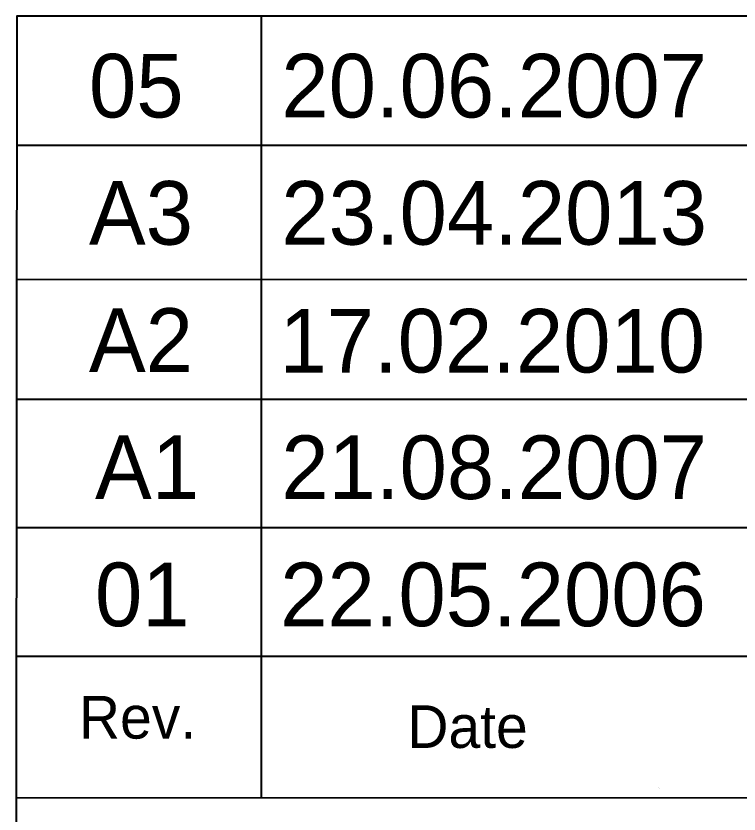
# Model space of a CAD drawing. Extents: x 0 to 841, y 0 to 594.
# Drawn here: x 648.78 to 682.89, y 119.72 to 157.37 of the extents above; entities that cross this region are included whole.
import ezdxf

# ---------------------------------------------------------------- set-up
doc = ezdxf.new("R2010")
doc.units = 0
doc.layers.add('01-LIN-025-A', color=7, linetype='Continuous')
doc.layers.add('02-LIN-025-B', color=7, linetype='Continuous')

msp = doc.modelspace()

# ---------------------------------------------------------------- linework, layer by layer
at = {"layer": '01-LIN-025-A'}
for p, q in [((660.347, 157.367), (660.347, 120.464)), ((660.347, 157.367), (660.347, 120.464)), ((648.825, 151.274), (829.269, 151.274)), ((648.825, 151.274), (829.269, 151.274)), ((648.827, 144.949), (829.268, 144.852)), ((648.827, 144.949), (829.268, 144.852)), ((648.828, 139.29), (829.27, 139.285)), ((648.828, 139.29), (829.27, 139.285)), ((648.817, 133.231), (829.275, 133.231)), ((648.817, 133.231), (829.275, 133.231)), ((648.813, 127.167), (829.263, 127.167)), ((648.813, 127.167), (829.263, 127.167)), ((679.113, 120.967), (679.113, 120.967)), ((679.113, 120.967), (679.113, 120.967)), ((679.122, 120.947), (679.122, 120.947)), ((679.122, 120.947), (679.122, 120.947))]:
    msp.add_line(p, q, dxfattribs=at)
for points in [[(648.784, 84.124), (648.838, 157.37), (829.263, 157.37)], [(648.784, 84.124), (648.838, 157.37), (829.263, 157.37)], [(829.257, 120.491), (648.808, 120.475)], [(829.257, 120.491), (648.808, 120.475)]]:
    msp.add_lwpolyline(points, dxfattribs=at)

# ---------------------------------------------------------------- texts
for s, p in [('Rev.', (651.75, 123.28)), ('Rev.', (651.75, 123.28)), ('Date', (667.239, 122.84)), ('Date', (667.239, 122.84))]:
    msp.add_text(s, height=2.0125, dxfattribs=at).set_placement(p)
at = {"layer": '02-LIN-025-B'}
for s, p in [('05', (652.228, 152.581)), ('20.06.2007', (661.301, 152.581)), ('A3', (652.228, 146.581)), ('23.04.2013', (661.301, 146.581)), ('A2', (652.228, 140.581)), ('17.02.2010', (661.212, 140.549)), ('A1', (652.512, 134.581)), ('21.08.2007', (661.301, 134.581)), ('01', (652.512, 128.581)), ('22.05.2006', (661.248, 128.581))]:
    msp.add_text(s, height=3, dxfattribs=at).set_placement(p)

doc.saveas('drawing.dxf')
